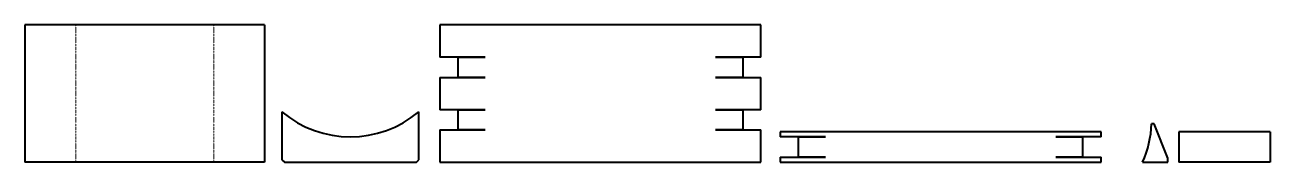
# Model space of a CAD drawing. Header units: millimetres. Extents: x 0 to 6167, y -24 to 680.
import ezdxf

# ---------------------------------------------------------------- set-up
doc = ezdxf.new("R2010")
doc.units = ezdxf.units.MM
doc.linetypes.add('K5LT_BASIC', pattern=[0])
doc.linetypes.add('K5LT_CHAIN_LINE_WITH_2_POINTS', pattern=[12, 4, -2, 1, -2, 1, -2])

msp = doc.modelspace()

# ---------------------------------------------------------------- linework, layer by layer
at = {"color": 7, "linetype": 'K5LT_BASIC', "lineweight": 40}
for p, q in [((240, 680), (0, 680)), ((0, 680), (0, 0)), ((263.6, 680), (240, 680)), ((923.6, 680), (263.6, 680)), ((947.1, 680), (923.6, 680)), ((1187.1, 680), (947.1, 680)), ((1187.1, 680), (1187.1, 0)), ((3645, 680), (2055, 680)), ((2055, 680), (2055, 520)), ((3645, 520), (3645, 680)), ((2280, 520), (2055, 520)), ((2145, 420), (2145, 520)), ((2145, 520), (2280, 520)), ((2280, 520), (2280, 520)), ((3420, 520), (3420, 520)), ((3645, 520), (3420, 520)), ((3420, 520), (3555, 520)), ((3555, 520), (3555, 420)), ((2055, 420), (2055, 260)), ((2055, 420), (2280, 420)), ((2280, 420), (2145, 420)), ((2280, 420), (2280, 420)), ((3555, 420), (3420, 420)), ((3420, 420), (3645, 420)), ((3420, 420), (3420, 420)), ((3645, 260), (3645, 420)), ((1273, 249.8), (1273, 12)), ((1951, 12), (1951, 249.8)), ((2280, 260), (2055, 260)), ((2145, 160), (2145, 260)), ((2145, 260), (2280, 260)), ((2280, 260), (2280, 260)), ((3420, 260), (3555, 260)), ((3420, 260), (3420, 260)), ((3645, 260), (3420, 260)), ((3555, 260), (3555, 160)), ((5592.1, 190), (5580.1, 190)), ((5661, 20), (5592.1, 190)), ((2055, 160), (2055, 0)), ((2055, 160), (2280, 160)), ((2280, 160), (2145, 160)), ((2280, 160), (2280, 160)), ((3420, 160), (3645, 160)), ((3555, 160), (3420, 160)), ((3420, 160), (3420, 160)), ((3645, 0), (3645, 160)), ((5330, 150), (3740, 150)), ((3740, 150), (3740, 125)), ((3965, 125), (3740, 125)), ((3830, 125), (3830, 25)), ((3830, 125), (3965, 125)), ((3965, 125), (3965, 125)), ((5330, 125), (5105, 125)), ((5105, 125), (5105, 125)), ((5105, 125), (5240, 125)), ((5240, 25), (5240, 125)), ((5330, 125), (5330, 150)), ((6166.7, 150), (5715, 150)), ((5715, 150), (5715, 0)), ((6166.7, 150), (6166.7, 0)), ((240, 0), (0, 0)), ((263.6, 0), (240, 0)), ((923.6, 0), (263.6, 0)), ((947.1, 0), (923.6, 0)), ((1187.1, 0), (947.1, 0)), ((1273, 12), (1285, 0)), ((1285, 0), (1939, 0)), ((1939, 0), (1951, 12)), ((2055, 0), (3645, 0)), ((3740, 25), (3965, 25)), ((3740, 25), (3740, 0)), ((3740, 0), (5330, 0)), ((3965, 25), (3830, 25)), ((3965, 25), (3965, 25)), ((5105, 25), (5330, 25)), ((5105, 25), (5105, 25)), ((5240, 25), (5105, 25)), ((5330, 0), (5330, 25)), ((5535, 0), (5661, 0)), ((5661, 0), (5661, 20)), ((6166.7, 0), (5715, 0))]:
    msp.add_line(p, q, dxfattribs=at)
at = {"color": 7, "linetype": 'K5LT_CHAIN_LINE_WITH_2_POINTS', "lineweight": 18}
for p, q in [((251.8, 680), (251.8, 0)), ((935.3, 680), (935.3, 0))]:
    msp.add_line(p, q, dxfattribs=at)
at = {"color": 7, "linetype": 'K5LT_BASIC', "lineweight": 40}
for centre, radius, start, end in [((1612, 652), 526, 229.8728, 310.1272), ((5068.5, 211), 512, 335.66259, 357.64932)]:
    msp.add_arc(centre, radius, start, end, dxfattribs=at)

doc.saveas('drawing.dxf')
